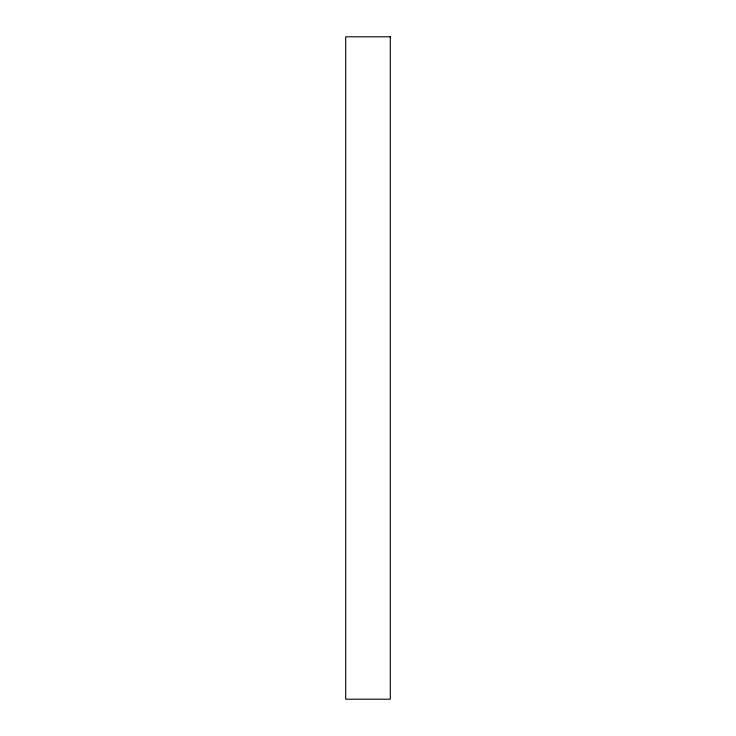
<?xml version="1.0" encoding="UTF-8"?>
<svg xmlns="http://www.w3.org/2000/svg" width="736" height="736" viewBox="0 0 736 736"><rect width="100%" height="100%" fill="white"/><g stroke="black" fill="none" stroke-linecap="round" stroke-linejoin="round"><path stroke-width="1.1" d="M390.282 36.8L345.718 36.8L345.718 699.2L390.282 699.2L390.282 36.8"/></g></svg>
